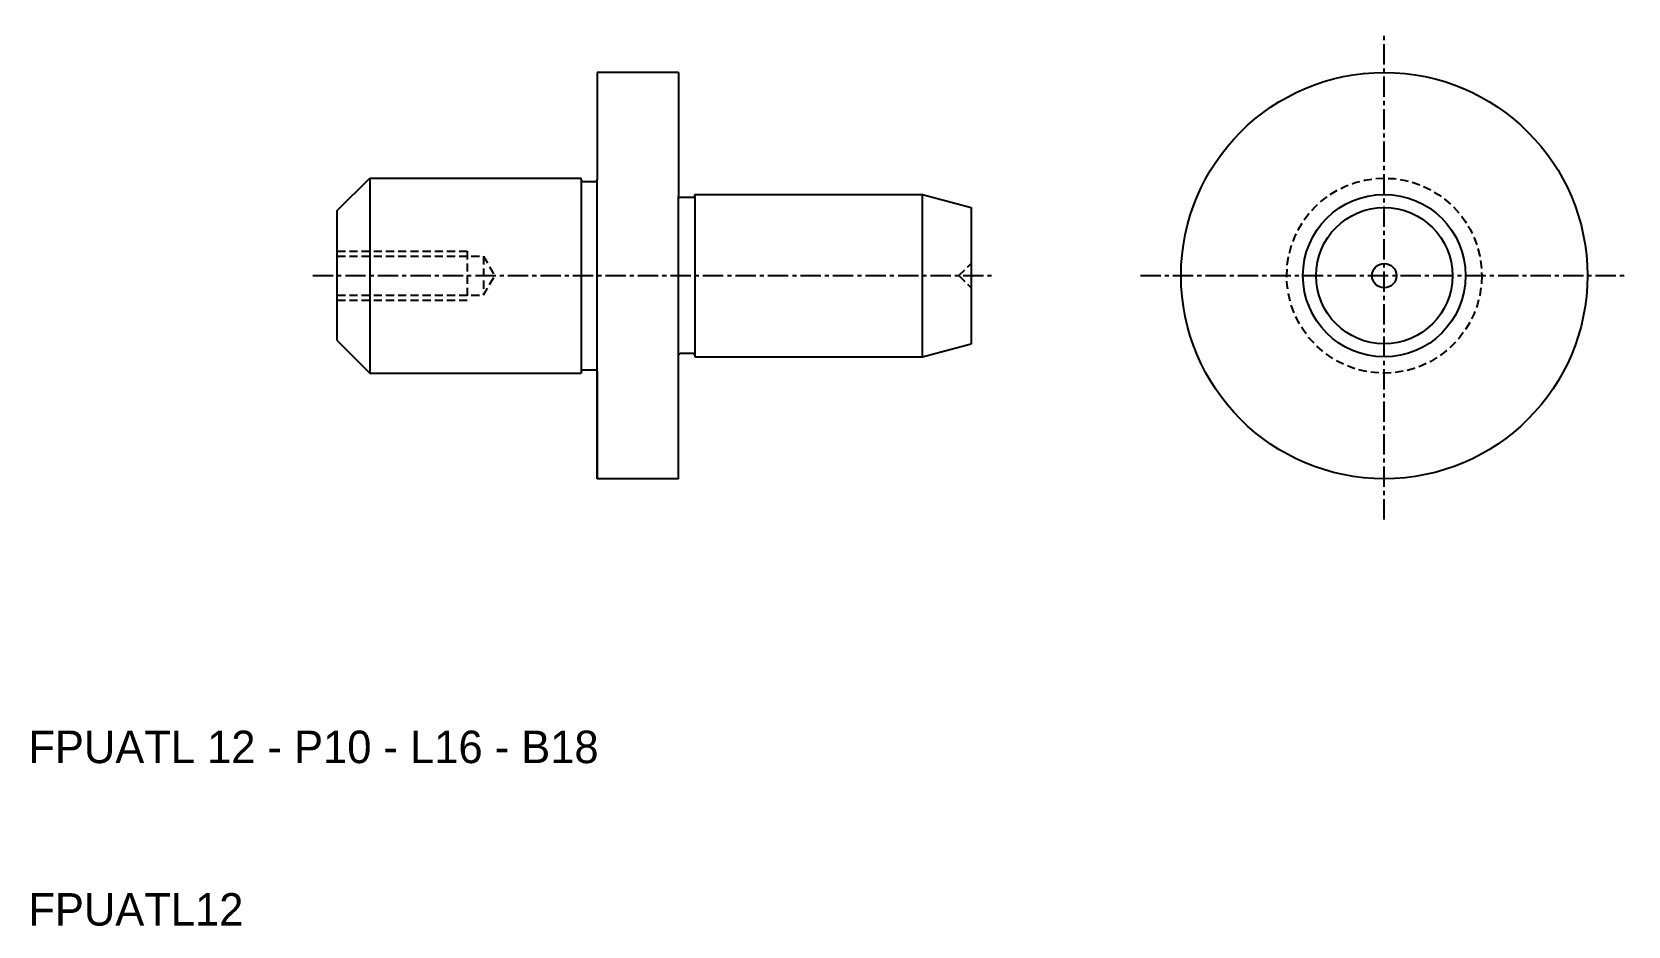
# Model space of a CAD drawing. Extents: x 10.2 to 108.4, y -80 to -25.
import ezdxf

# ---------------------------------------------------------------- set-up
doc = ezdxf.new("R2010")
doc.units = 0
doc.linetypes.add('CENTER', pattern=[2, 1.25, -0.25, 0.25, -0.25])
doc.linetypes.add('DASHED', pattern=[0.75, 0.5, -0.25])
doc.layers.get('0').update_dxf_attribs({"linetype": 'CONTINUOUS'})
doc.layers.add('CENTER', color=1, linetype='CENTER')

msp = doc.modelspace()

# ---------------------------------------------------------------- linework, layer by layer
at = {"color": 7, "linetype": 'CONTINUOUS'}
for p, q in [((45, -27.5), (45, -34.1)), ((50, -27.5), (45, -27.5)), ((50, -27.5), (50, -35.1)), ((29, -36), (31, -34)), ((31, -34), (31, -46)), ((31, -34), (44, -34)), ((44, -34.1), (44, -34)), ((44, -34.1), (44, -45.9)), ((44.1, -34.2), (44.9, -34.2)), ((45, -45.9), (45, -34.1)), ((50, -44.9), (50, -35.1)), ((50.9, -35.2), (50.1, -35.2)), ((51, -35), (65, -35)), ((51, -35.1), (51, -35)), ((51, -35.1), (51, -35)), ((51, -35.1), (51, -44.9)), ((65, -45), (65, -35)), ((65, -35), (68, -35.804)), ((29, -44), (29, -36)), ((68, -35.804), (68, -44.196)), ((29, -44), (31, -46)), ((50, -52.5), (50, -44.9)), ((50.9, -44.8), (50.1, -44.8)), ((51, -44.9), (51, -45)), ((51, -45), (65, -45)), ((65, -45), (68, -44.196)), ((31, -46), (44, -46)), ((44, -45.9), (44, -46)), ((44.1, -45.8), (44.9, -45.8)), ((45, -45.9), (45, -52.5)), ((45, -52.5), (45, -45.9)), ((50, -52.5), (45, -52.5))]:
    msp.add_line(p, q, dxfattribs=at)
at = {"color": 3, "linetype": 'DASHED'}
for p, q in [((29, -38.5), (37, -38.5)), ((29, -38.806), (38, -38.806)), ((37, -38.5), (37, -41.5)), ((38, -38.806), (38.689, -40)), ((38, -38.806), (38, -41.193)), ((67.25, -40), (68, -39.25)), ((38, -41.193), (38.689, -40)), ((67.25, -40), (68, -40.75)), ((29, -41.193), (38, -41.193)), ((29, -41.5), (37, -41.5))]:
    msp.add_line(p, q, dxfattribs=at)
at = {"color": 7, "linetype": 'CONTINUOUS'}
for radius in [12.5, 5, 4.196, 0.75]:
    msp.add_circle((93.412, -40), radius, dxfattribs=at)
at = {"color": 3, "linetype": 'DASHED'}
msp.add_circle((93.412, -40), 6, dxfattribs=at)
at = {"color": 7, "linetype": 'CONTINUOUS'}
for centre, start, end in [((44.1, -34.1), 180, 270), ((44.9, -34.1), 270, 0), ((50.1, -35.1), 180, 270), ((50.9, -35.1), 270, 0), ((50.1, -44.9), 90, 180), ((50.9, -44.9), 0, 90), ((44.1, -45.9), 90, 180), ((44.9, -45.9), 0, 90)]:
    msp.add_arc(centre, 0.1, start, end, dxfattribs=at)
at = {"layer": 'CENTER', "color": 1, "linetype": 'CENTER'}
for p, q in [((93.412, -55), (93.412, -25)), ((27.5, -40), (69.5, -40)), ((78.412, -40), (108.412, -40))]:
    msp.add_line(p, q, dxfattribs=at)

# ---------------------------------------------------------------- texts
at = {"color": 7, "linetype": 'CONTINUOUS'}
for s, p in [('FPUATL 12 - P10 - L16 - B18', (10, -70)), ('FPUATL12', (10, -80))]:
    msp.add_text(s, height=2, dxfattribs=at).set_placement(p)

doc.saveas('drawing.dxf')
